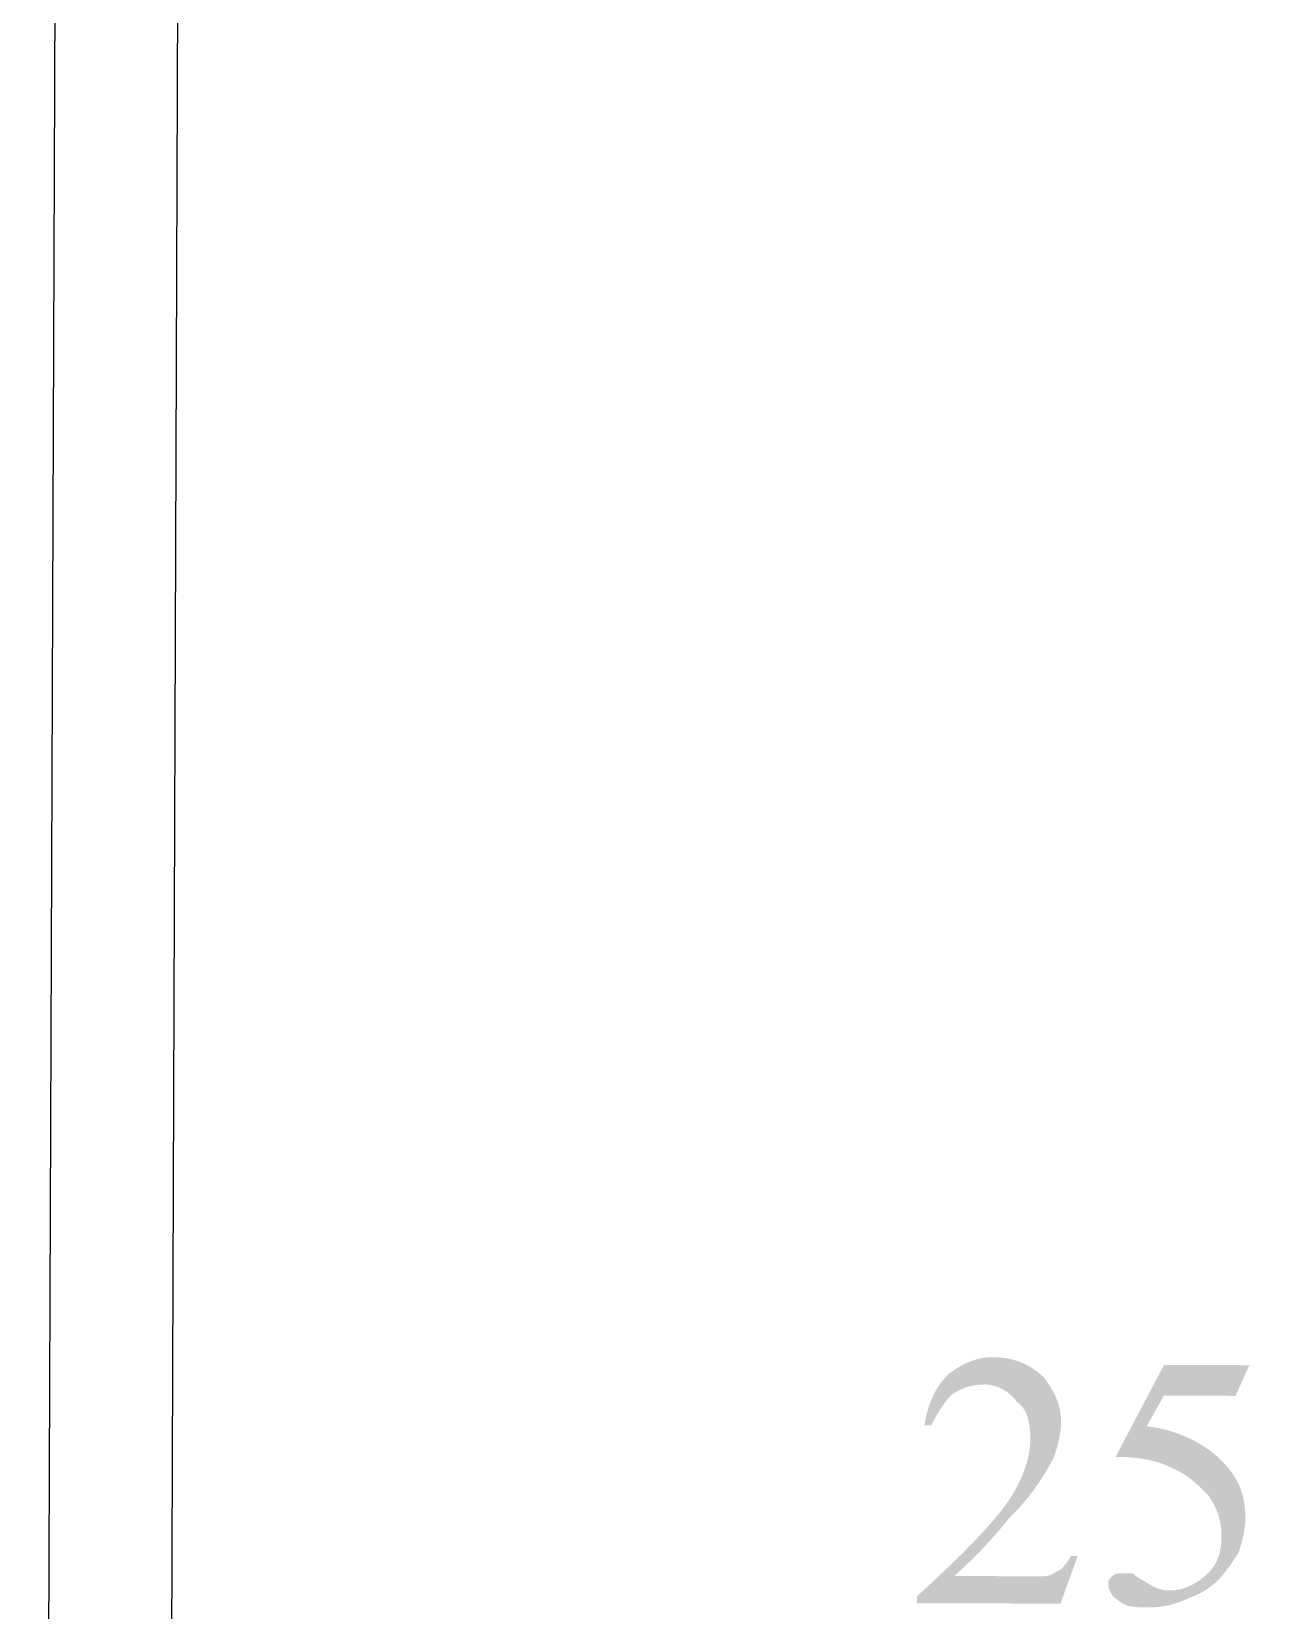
# Model space of a CAD drawing. Header units: millimetres. Extents: x -125 to 146, y -26 to 163.
# Drawn here: x -124.72 to -109.37, y 32.15 to 51.73 of the extents above; entities that cross this region are included whole.
import ezdxf
from ezdxf.xclip import XClip

# ---------------------------------------------------------------- set-up
doc = ezdxf.new("R2010")
doc.units = ezdxf.units.MM
doc.header["$MEASUREMENT"] = 0
doc.header["$XCLIPFRAME"] = 0
doc.layers.get('0').update_dxf_attribs({"color": 255, "linetype": 'CONTINUOUS'})

# ---------------------------------------------------------------- blocks, each defined once
blk = doc.blocks.new('MF3276_2')
at = {"color": 7, "linetype": 'Continuous', "lineweight": 25, "true_color": 0x000007}
blk.add_lwpolyline([(11.099, 269.319), (11.099, -7.784), (199.197, -7.784), (199.197, 269.319)], close=True, dxfattribs=at)

msp = doc.modelspace()

# ---------------------------------------------------------------- hatches: boundary and pattern name
at = {"true_color": 0x000007}
for points in [[(-111.75, 32.825), (-111.964, 32.233), (-113.745, 32.239), (-113.744, 32.324), (-113.681, 32.382), (-113.619, 32.438), (-113.559, 32.494), (-113.5, 32.549), (-113.443, 32.603), (-113.386, 32.657), (-113.332, 32.709), (-113.279, 32.761), (-113.227, 32.811), (-113.176, 32.861), (-113.128, 32.91), (-113.08, 32.958), (-113.035, 33.005), (-112.991, 33.051), (-112.948, 33.097), (-112.907, 33.141), (-112.868, 33.185), (-112.83, 33.228), (-112.794, 33.27), (-112.76, 33.311), (-112.727, 33.351), (-112.696, 33.39), (-112.667, 33.428), (-112.639, 33.466), (-112.613, 33.503), (-112.588, 33.54), (-112.565, 33.576), (-112.542, 33.613), (-112.521, 33.65), (-112.501, 33.686), (-112.483, 33.722), (-112.465, 33.758), (-112.449, 33.794), (-112.434, 33.829), (-112.421, 33.864), (-112.408, 33.899), (-112.396, 33.933), (-112.386, 33.967), (-112.376, 34), (-112.368, 34.032), (-112.361, 34.064), (-112.355, 34.096), (-112.349, 34.126), (-112.345, 34.156), (-112.342, 34.186), (-112.339, 34.214), (-112.338, 34.242), (-112.337, 34.269), (-112.338, 34.295), (-112.338, 34.321), (-112.339, 34.346), (-112.341, 34.371), (-112.343, 34.396), (-112.345, 34.419), (-112.349, 34.443), (-112.352, 34.466), (-112.357, 34.488), (-112.362, 34.509), (-112.367, 34.53), (-112.374, 34.551), (-112.381, 34.571), (-112.388, 34.59), (-112.397, 34.608), (-112.406, 34.625), (-112.416, 34.642), (-112.426, 34.658), (-112.438, 34.674), (-112.45, 34.688), (-112.463, 34.702), (-112.477, 34.715), (-112.492, 34.727), (-112.508, 34.738), (-112.519, 34.754), (-112.53, 34.769), (-112.543, 34.784), (-112.556, 34.798), (-112.57, 34.812), (-112.585, 34.825), (-112.6, 34.837), (-112.615, 34.85), (-112.631, 34.861), (-112.648, 34.872), (-112.665, 34.882), (-112.682, 34.892), (-112.699, 34.901), (-112.716, 34.909), (-112.734, 34.917), (-112.752, 34.924), (-112.769, 34.93), (-112.787, 34.935), (-112.804, 34.94), (-112.821, 34.944), (-112.838, 34.947), (-112.855, 34.949), (-112.872, 34.95), (-112.888, 34.951), (-112.909, 34.951), (-112.929, 34.95), (-112.949, 34.949), (-112.969, 34.948), (-112.989, 34.946), (-113.008, 34.943), (-113.026, 34.941), (-113.045, 34.937), (-113.063, 34.934), (-113.081, 34.93), (-113.098, 34.925), (-113.115, 34.92), (-113.133, 34.915), (-113.15, 34.909), (-113.166, 34.902), (-113.183, 34.896), (-113.199, 34.888), (-113.216, 34.881), (-113.232, 34.873), (-113.248, 34.864), (-113.264, 34.855), (-113.28, 34.846), (-113.296, 34.836), (-113.312, 34.825), (-113.322, 34.815), (-113.333, 34.804), (-113.344, 34.792), (-113.354, 34.78), (-113.365, 34.767), (-113.375, 34.754), (-113.386, 34.741), (-113.397, 34.727), (-113.407, 34.713), (-113.418, 34.698), (-113.429, 34.683), (-113.439, 34.667), (-113.45, 34.651), (-113.461, 34.634), (-113.471, 34.617), (-113.482, 34.6), (-113.492, 34.582), (-113.503, 34.563), (-113.514, 34.544), (-113.524, 34.525), (-113.535, 34.505), (-113.546, 34.485), (-113.556, 34.464), (-113.567, 34.443), (-113.652, 34.443), (-113.646, 34.475), (-113.64, 34.506), (-113.633, 34.537), (-113.626, 34.568), (-113.619, 34.598), (-113.611, 34.627), (-113.602, 34.656), (-113.593, 34.685), (-113.583, 34.713), (-113.573, 34.74), (-113.562, 34.768), (-113.55, 34.794), (-113.538, 34.821), (-113.525, 34.846), (-113.511, 34.872), (-113.496, 34.897), (-113.481, 34.921), (-113.465, 34.945), (-113.449, 34.969), (-113.431, 34.992), (-113.413, 35.014), (-113.394, 35.037), (-113.374, 35.058), (-113.353, 35.08), (-113.332, 35.095), (-113.311, 35.11), (-113.289, 35.125), (-113.268, 35.139), (-113.247, 35.153), (-113.225, 35.166), (-113.203, 35.178), (-113.182, 35.19), (-113.16, 35.202), (-113.138, 35.212), (-113.116, 35.223), (-113.093, 35.232), (-113.071, 35.241), (-113.048, 35.249), (-113.025, 35.257), (-113.001, 35.263), (-112.977, 35.269), (-112.953, 35.275), (-112.929, 35.279), (-112.904, 35.283), (-112.879, 35.286), (-112.854, 35.288), (-112.828, 35.289), (-112.802, 35.289), (-112.77, 35.289), (-112.739, 35.287), (-112.709, 35.285), (-112.678, 35.282), (-112.648, 35.278), (-112.619, 35.273), (-112.59, 35.267), (-112.561, 35.26), (-112.533, 35.253), (-112.506, 35.244), (-112.478, 35.235), (-112.452, 35.224), (-112.425, 35.213), (-112.399, 35.201), (-112.374, 35.188), (-112.349, 35.175), (-112.324, 35.16), (-112.3, 35.145), (-112.277, 35.128), (-112.253, 35.111), (-112.231, 35.093), (-112.208, 35.074), (-112.187, 35.054), (-112.165, 35.033), (-112.15, 35.012), (-112.135, 34.99), (-112.12, 34.969), (-112.106, 34.948), (-112.092, 34.926), (-112.079, 34.905), (-112.066, 34.883), (-112.055, 34.861), (-112.043, 34.84), (-112.032, 34.817), (-112.022, 34.795), (-112.013, 34.773), (-112.004, 34.75), (-111.996, 34.727), (-111.988, 34.704), (-111.982, 34.68), (-111.975, 34.656), (-111.97, 34.632), (-111.966, 34.608), (-111.962, 34.583), (-111.959, 34.558), (-111.957, 34.532), (-111.956, 34.506), (-111.956, 34.479), (-111.956, 34.463), (-111.957, 34.447), (-111.958, 34.43), (-111.959, 34.413), (-111.961, 34.395), (-111.963, 34.377), (-111.966, 34.359), (-111.969, 34.341), (-111.972, 34.323), (-111.975, 34.305), (-111.979, 34.286), (-111.983, 34.268), (-111.987, 34.249), (-111.991, 34.231), (-111.996, 34.212), (-112.001, 34.194), (-112.005, 34.176), (-112.01, 34.158), (-112.015, 34.14), (-112.021, 34.123), (-112.026, 34.106), (-112.031, 34.089), (-112.036, 34.072), (-112.042, 34.056), (-112.058, 34.024), (-112.075, 33.993), (-112.092, 33.961), (-112.11, 33.929), (-112.128, 33.898), (-112.146, 33.866), (-112.166, 33.834), (-112.186, 33.803), (-112.206, 33.771), (-112.227, 33.739), (-112.249, 33.708), (-112.271, 33.676), (-112.294, 33.644), (-112.318, 33.613), (-112.342, 33.581), (-112.367, 33.549), (-112.393, 33.518), (-112.42, 33.486), (-112.448, 33.454), (-112.476, 33.423), (-112.505, 33.391), (-112.535, 33.359), (-112.566, 33.328), (-112.598, 33.296), (-112.64, 33.244), (-112.681, 33.194), (-112.721, 33.147), (-112.76, 33.101), (-112.798, 33.058), (-112.835, 33.016), (-112.871, 32.977), (-112.906, 32.94), (-112.94, 32.904), (-112.972, 32.87), (-113.003, 32.839), (-113.033, 32.809), (-113.062, 32.78), (-113.089, 32.754), (-113.115, 32.729), (-113.139, 32.706), (-113.162, 32.685), (-113.183, 32.665), (-113.203, 32.646), (-113.221, 32.629), (-113.238, 32.614), (-113.253, 32.6), (-113.266, 32.588), (-113.278, 32.576), (-112.473, 32.573), (-112.457, 32.573), (-112.441, 32.573), (-112.425, 32.573), (-112.409, 32.573), (-112.393, 32.573), (-112.378, 32.573), (-112.363, 32.573), (-112.348, 32.573), (-112.333, 32.573), (-112.319, 32.573), (-112.305, 32.573), (-112.291, 32.573), (-112.278, 32.573), (-112.265, 32.573), (-112.253, 32.573), (-112.242, 32.573), (-112.231, 32.573), (-112.221, 32.572), (-112.211, 32.572), (-112.202, 32.572), (-112.194, 32.572), (-112.187, 32.572), (-112.18, 32.572), (-112.174, 32.572), (-112.164, 32.572), (-112.154, 32.573), (-112.144, 32.574), (-112.135, 32.575), (-112.126, 32.577), (-112.117, 32.579), (-112.109, 32.582), (-112.101, 32.585), (-112.092, 32.588), (-112.084, 32.591), (-112.076, 32.595), (-112.068, 32.598), (-112.06, 32.602), (-112.052, 32.607), (-112.044, 32.611), (-112.036, 32.616), (-112.028, 32.62), (-112.019, 32.625), (-112.011, 32.63), (-112.002, 32.635), (-111.992, 32.64), (-111.983, 32.646), (-111.973, 32.651), (-111.962, 32.656), (-111.957, 32.661), (-111.952, 32.667), (-111.946, 32.672), (-111.941, 32.677), (-111.936, 32.683), (-111.93, 32.688), (-111.925, 32.694), (-111.92, 32.7), (-111.915, 32.706), (-111.909, 32.712), (-111.904, 32.718), (-111.899, 32.725), (-111.893, 32.731), (-111.888, 32.738), (-111.883, 32.746), (-111.877, 32.753), (-111.872, 32.761), (-111.867, 32.769), (-111.861, 32.777), (-111.856, 32.786), (-111.851, 32.795), (-111.845, 32.805), (-111.84, 32.815), (-111.835, 32.825)], [(-109.622, 35.19), (-109.793, 34.81), (-110.682, 34.813), (-110.895, 34.433), (-110.847, 34.427), (-110.801, 34.419), (-110.754, 34.411), (-110.708, 34.401), (-110.663, 34.39), (-110.618, 34.378), (-110.575, 34.364), (-110.531, 34.35), (-110.489, 34.335), (-110.447, 34.318), (-110.406, 34.301), (-110.366, 34.283), (-110.327, 34.264), (-110.289, 34.244), (-110.251, 34.223), (-110.215, 34.201), (-110.18, 34.179), (-110.146, 34.156), (-110.113, 34.133), (-110.081, 34.108), (-110.05, 34.084), (-110.02, 34.058), (-109.992, 34.032), (-109.965, 34.006), (-109.939, 33.98), (-109.915, 33.953), (-109.892, 33.926), (-109.87, 33.899), (-109.849, 33.872), (-109.83, 33.845), (-109.812, 33.818), (-109.795, 33.79), (-109.779, 33.762), (-109.765, 33.734), (-109.751, 33.705), (-109.739, 33.676), (-109.727, 33.646), (-109.717, 33.616), (-109.708, 33.586), (-109.7, 33.555), (-109.693, 33.523), (-109.687, 33.491), (-109.682, 33.458), (-109.678, 33.424), (-109.675, 33.39), (-109.673, 33.355), (-109.672, 33.319), (-109.671, 33.283), (-109.672, 33.267), (-109.672, 33.25), (-109.673, 33.233), (-109.675, 33.216), (-109.677, 33.199), (-109.679, 33.181), (-109.682, 33.163), (-109.684, 33.145), (-109.688, 33.127), (-109.691, 33.108), (-109.695, 33.09), (-109.699, 33.071), (-109.703, 33.053), (-109.707, 33.034), (-109.712, 33.016), (-109.716, 32.998), (-109.721, 32.979), (-109.726, 32.961), (-109.731, 32.944), (-109.736, 32.926), (-109.742, 32.909), (-109.747, 32.892), (-109.752, 32.876), (-109.758, 32.86), (-109.768, 32.844), (-109.779, 32.828), (-109.79, 32.812), (-109.8, 32.797), (-109.811, 32.781), (-109.821, 32.765), (-109.832, 32.75), (-109.843, 32.735), (-109.853, 32.719), (-109.864, 32.704), (-109.875, 32.69), (-109.885, 32.675), (-109.896, 32.661), (-109.907, 32.646), (-109.917, 32.632), (-109.928, 32.619), (-109.938, 32.606), (-109.949, 32.593), (-109.96, 32.58), (-109.97, 32.567), (-109.981, 32.556), (-109.992, 32.544), (-110.002, 32.533), (-110.013, 32.522), (-110.024, 32.511), (-110.035, 32.501), (-110.047, 32.49), (-110.059, 32.48), (-110.071, 32.47), (-110.084, 32.459), (-110.097, 32.449), (-110.11, 32.439), (-110.124, 32.429), (-110.138, 32.42), (-110.152, 32.41), (-110.167, 32.401), (-110.181, 32.392), (-110.196, 32.383), (-110.211, 32.374), (-110.227, 32.366), (-110.242, 32.358), (-110.258, 32.35), (-110.273, 32.343), (-110.289, 32.336), (-110.305, 32.329), (-110.321, 32.323), (-110.336, 32.317), (-110.352, 32.312), (-110.373, 32.301), (-110.395, 32.291), (-110.416, 32.282), (-110.437, 32.273), (-110.458, 32.265), (-110.479, 32.256), (-110.501, 32.249), (-110.522, 32.242), (-110.543, 32.235), (-110.564, 32.229), (-110.585, 32.223), (-110.607, 32.217), (-110.628, 32.212), (-110.649, 32.208), (-110.67, 32.204), (-110.691, 32.2), (-110.713, 32.197), (-110.734, 32.194), (-110.755, 32.192), (-110.776, 32.19), (-110.797, 32.188), (-110.818, 32.187), (-110.84, 32.187), (-110.861, 32.186), (-110.882, 32.187), (-110.902, 32.187), (-110.922, 32.187), (-110.942, 32.187), (-110.961, 32.188), (-110.98, 32.188), (-110.998, 32.189), (-111.016, 32.19), (-111.033, 32.192), (-111.05, 32.193), (-111.067, 32.195), (-111.083, 32.198), (-111.099, 32.201), (-111.114, 32.204), (-111.129, 32.208), (-111.143, 32.213), (-111.157, 32.218), (-111.17, 32.223), (-111.183, 32.23), (-111.196, 32.237), (-111.208, 32.244), (-111.219, 32.253), (-111.231, 32.262), (-111.241, 32.273), (-111.252, 32.278), (-111.262, 32.284), (-111.272, 32.29), (-111.281, 32.297), (-111.29, 32.304), (-111.298, 32.312), (-111.306, 32.32), (-111.314, 32.328), (-111.321, 32.336), (-111.327, 32.345), (-111.333, 32.354), (-111.339, 32.363), (-111.344, 32.372), (-111.348, 32.382), (-111.353, 32.392), (-111.356, 32.402), (-111.36, 32.412), (-111.363, 32.422), (-111.365, 32.432), (-111.367, 32.443), (-111.368, 32.453), (-111.369, 32.464), (-111.37, 32.474), (-111.37, 32.485), (-111.37, 32.49), (-111.37, 32.494), (-111.37, 32.499), (-111.37, 32.503), (-111.37, 32.506), (-111.37, 32.51), (-111.369, 32.513), (-111.369, 32.516), (-111.368, 32.519), (-111.367, 32.522), (-111.366, 32.524), (-111.365, 32.527), (-111.363, 32.53), (-111.362, 32.532), (-111.36, 32.535), (-111.358, 32.538), (-111.355, 32.541), (-111.352, 32.544), (-111.349, 32.548), (-111.346, 32.551), (-111.342, 32.555), (-111.337, 32.559), (-111.333, 32.564), (-111.328, 32.569), (-111.322, 32.574), (-111.317, 32.579), (-111.312, 32.583), (-111.306, 32.587), (-111.301, 32.59), (-111.295, 32.594), (-111.29, 32.596), (-111.285, 32.599), (-111.279, 32.601), (-111.274, 32.603), (-111.268, 32.605), (-111.263, 32.606), (-111.257, 32.607), (-111.252, 32.608), (-111.246, 32.609), (-111.241, 32.61), (-111.235, 32.61), (-111.23, 32.61), (-111.225, 32.611), (-111.219, 32.611), (-111.214, 32.611), (-111.208, 32.611), (-111.203, 32.611), (-111.198, 32.611), (-111.193, 32.611), (-111.187, 32.611), (-111.182, 32.611), (-111.177, 32.611), (-111.171, 32.611), (-111.166, 32.611), (-111.161, 32.611), (-111.156, 32.611), (-111.15, 32.611), (-111.145, 32.611), (-111.14, 32.611), (-111.134, 32.611), (-111.129, 32.611), (-111.124, 32.611), (-111.118, 32.611), (-111.113, 32.611), (-111.108, 32.611), (-111.103, 32.611), (-111.097, 32.611), (-111.092, 32.611), (-111.087, 32.611), (-111.081, 32.611), (-111.076, 32.611), (-111.071, 32.611), (-111.071, 32.61), (-111.07, 32.61), (-111.069, 32.609), (-111.067, 32.607), (-111.065, 32.605), (-111.063, 32.603), (-111.06, 32.601), (-111.057, 32.598), (-111.053, 32.595), (-111.049, 32.591), (-111.044, 32.588), (-111.039, 32.584), (-111.034, 32.58), (-111.028, 32.576), (-111.021, 32.571), (-111.015, 32.566), (-111.007, 32.562), (-111, 32.557), (-110.991, 32.552), (-110.983, 32.547), (-110.974, 32.541), (-110.964, 32.536), (-110.955, 32.531), (-110.944, 32.525), (-110.929, 32.515), (-110.913, 32.505), (-110.898, 32.495), (-110.884, 32.486), (-110.87, 32.478), (-110.856, 32.47), (-110.842, 32.462), (-110.828, 32.454), (-110.815, 32.448), (-110.802, 32.441), (-110.788, 32.435), (-110.775, 32.43), (-110.762, 32.424), (-110.749, 32.42), (-110.735, 32.415), (-110.722, 32.412), (-110.708, 32.408), (-110.695, 32.405), (-110.681, 32.403), (-110.666, 32.401), (-110.652, 32.399), (-110.637, 32.398), (-110.622, 32.397), (-110.606, 32.397), (-110.585, 32.398), (-110.564, 32.399), (-110.543, 32.401), (-110.521, 32.404), (-110.5, 32.407), (-110.48, 32.412), (-110.459, 32.417), (-110.438, 32.423), (-110.418, 32.43), (-110.397, 32.437), (-110.377, 32.446), (-110.357, 32.454), (-110.337, 32.464), (-110.318, 32.474), (-110.298, 32.485), (-110.279, 32.496), (-110.261, 32.508), (-110.242, 32.521), (-110.224, 32.534), (-110.207, 32.548), (-110.189, 32.562), (-110.172, 32.576), (-110.156, 32.592), (-110.14, 32.607), (-110.124, 32.623), (-110.109, 32.639), (-110.096, 32.655), (-110.083, 32.671), (-110.07, 32.687), (-110.059, 32.703), (-110.049, 32.72), (-110.039, 32.737), (-110.03, 32.754), (-110.021, 32.772), (-110.014, 32.789), (-110.006, 32.808), (-110, 32.826), (-109.994, 32.846), (-109.989, 32.865), (-109.985, 32.886), (-109.981, 32.906), (-109.978, 32.928), (-109.975, 32.95), (-109.973, 32.973), (-109.971, 32.997), (-109.97, 33.021), (-109.969, 33.046), (-109.968, 33.072), (-109.969, 33.093), (-109.969, 33.114), (-109.97, 33.136), (-109.972, 33.157), (-109.974, 33.178), (-109.977, 33.199), (-109.98, 33.22), (-109.984, 33.242), (-109.988, 33.263), (-109.993, 33.284), (-109.998, 33.305), (-110.005, 33.326), (-110.011, 33.347), (-110.019, 33.369), (-110.027, 33.39), (-110.036, 33.411), (-110.046, 33.432), (-110.056, 33.453), (-110.068, 33.475), (-110.08, 33.496), (-110.092, 33.517), (-110.106, 33.538), (-110.121, 33.56), (-110.136, 33.581), (-110.152, 33.597), (-110.168, 33.613), (-110.184, 33.629), (-110.2, 33.645), (-110.216, 33.66), (-110.232, 33.676), (-110.249, 33.692), (-110.266, 33.707), (-110.283, 33.723), (-110.3, 33.738), (-110.318, 33.753), (-110.336, 33.768), (-110.355, 33.783), (-110.374, 33.797), (-110.394, 33.811), (-110.414, 33.825), (-110.435, 33.839), (-110.456, 33.852), (-110.479, 33.865), (-110.501, 33.878), (-110.525, 33.89), (-110.549, 33.902), (-110.574, 33.913), (-110.6, 33.924), (-110.622, 33.934), (-110.643, 33.944), (-110.666, 33.954), (-110.689, 33.963), (-110.712, 33.972), (-110.736, 33.98), (-110.76, 33.988), (-110.785, 33.995), (-110.811, 34.002), (-110.837, 34.008), (-110.864, 34.015), (-110.891, 34.02), (-110.92, 34.025), (-110.948, 34.03), (-110.978, 34.034), (-111.008, 34.038), (-111.039, 34.042), (-111.071, 34.045), (-111.104, 34.047), (-111.137, 34.049), (-111.172, 34.051), (-111.207, 34.052), (-111.243, 34.053), (-111.28, 34.053), (-110.68, 35.194)]]:
    msp.add_hatch(color=7, dxfattribs=at).paths.add_polyline_path(points)

# ---------------------------------------------------------------- linework, layer by layer
at = {"color": 7, "linetype": 'Continuous', "lineweight": 25, "true_color": 0x000007}
msp.add_lwpolyline([(89.624, 160.306), (-122.507, 161.09), (-123.192, -23.953), (88.939, -24.737)], dxfattribs=at)

# ---------------------------------------------------------------- block references
at = {"color": 7, "true_color": 0xffffff}
ref = msp.add_blockref('MF3276_2', (144.555, -37.569), dxfattribs=dict(at, rotation=89.78812348408282))
XClip(ref).set_block_clipping_path([(10.921999677, 269.4940003633), (199.4323359172, 269.4940003633), (199.4314651163, -0.2354814323), (10.921999677, 0)])

doc.saveas('drawing.dxf')
